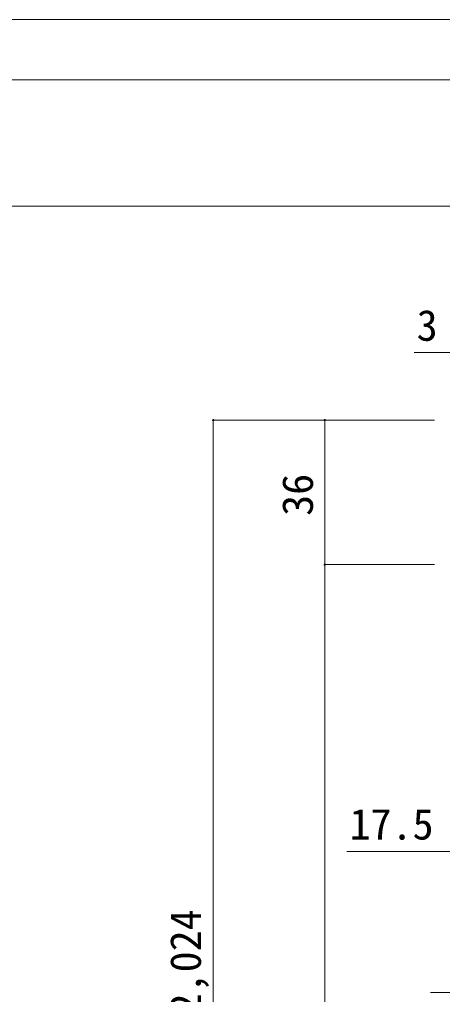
# Model space of a CAD drawing. Units: millimetres on the paper, enlarged 10 times, with parts at other scales. Extents: x -1985 to 2015, y -1370 to 1400.
# Drawn here: x -1318 to -967, y 590 to 1400 of the extents above; entities that cross this region are included whole.
import ezdxf
from ezdxf.enums import TextEntityAlignment as Align

# ---------------------------------------------------------------- set-up
doc = ezdxf.new("R2010")
doc.units = ezdxf.units.MM
doc.header["$LTSCALE"] = 10
doc.linetypes.add('DOUBLE_CHAIN2', pattern=[12.8, 9, -1, 0.6, -0.6, 0.6, -1])
for name, color, linetype, lineweight in [('1-1_0', 7, 'Continuous', 20), ('2-0_18', 4, 'Continuous', 9), ('2-1', 7, 'Continuous', 20)]:
    doc.layers.add(name, color=color, linetype=linetype, lineweight=lineweight)
doc.styles.add('ＭＳ ゴシック', font='')
doc.styles.get('ＭＳ ゴシック').set_extended_font_data('MS Gothic')

msp = doc.modelspace()

# ---------------------------------------------------------------- linework, layer by layer
at = {"layer": '1-1_0'}
for p, q in [((-1935, 1350), (395, 1350)), ((-1935, 1350), (395, 1350)), ((-1935, 1245), (395, 1245)), ((-1935, 1245), (395, 1245))]:
    msp.add_line(p, q, dxfattribs=at)
msp.add_lwpolyline([(-1985, -1370), (2015, -1370), (2015, 1400), (-1985, 1400)], close=True, dxfattribs=at)
at = {"layer": '2-0_18', "color": 7, "linetype": 'DOUBLE_CHAIN2', "lineweight": 20}
msp.add_line((-563.33, 591.76), (-976.67, 591.76), dxfattribs=at)
at = {"layer": '2-1', "color": 4, "lineweight": 9}
for p, q in [((-973.33, 1067.24), (-1068.7, 1067.24)), ((-1064.54, 947.24), (-1064.54, 1067.24)), ((-973.33, 947.24), (-1064.54, 947.24))]:
    msp.add_line(p, q, dxfattribs=at)
for points in [[(-950, 1123.32), (-960, 1123.32), (-990.28, 1123.32)], [(-973.33, 1067.24), (-1157.15, 1067.24), (-1157.15, 83.43)], [(-973.33, 947.24), (-1064.54, 947.24), (-1064.54, 83.43)], [(-891.67, 709.02), (-950, 709.02), (-1046.06, 709.02)]]:
    msp.add_lwpolyline(points, dxfattribs=at)
for centre, start, end in [((-1157.15, 1067.24), 90, 270), ((-1157.15, 1067.24), 270, 90), ((-1064.54, 1067.24), 90, 270), ((-1064.54, 1067.24), 270, 90), ((-1064.54, 947.24), 90, 270), ((-1064.54, 947.24), 90, 270), ((-1064.54, 947.24), 270, 90), ((-1064.54, 947.24), 270, 90)]:
    msp.add_arc(centre, 0.521, start, end, dxfattribs=at)

# ---------------------------------------------------------------- texts
at = {"layer": '2-1', "style": 'ＭＳ ゴシック'}
for s, p in [('3', (-988.19, 1125.41)), ('17.5', (-1043.97, 711.1))]:
    msp.add_text(s, height=25.66, dxfattribs=at).set_placement(p, align=Align.BOTTOM_LEFT)
for s, p in [('36', (-1066.62, 987.69)), ('枠外H:2,024', (-1159.65, 468.67))]:
    msp.add_text(s, height=25.66, rotation=90, dxfattribs=at).set_placement(p, align=Align.BOTTOM_LEFT)

doc.saveas('drawing.dxf')
